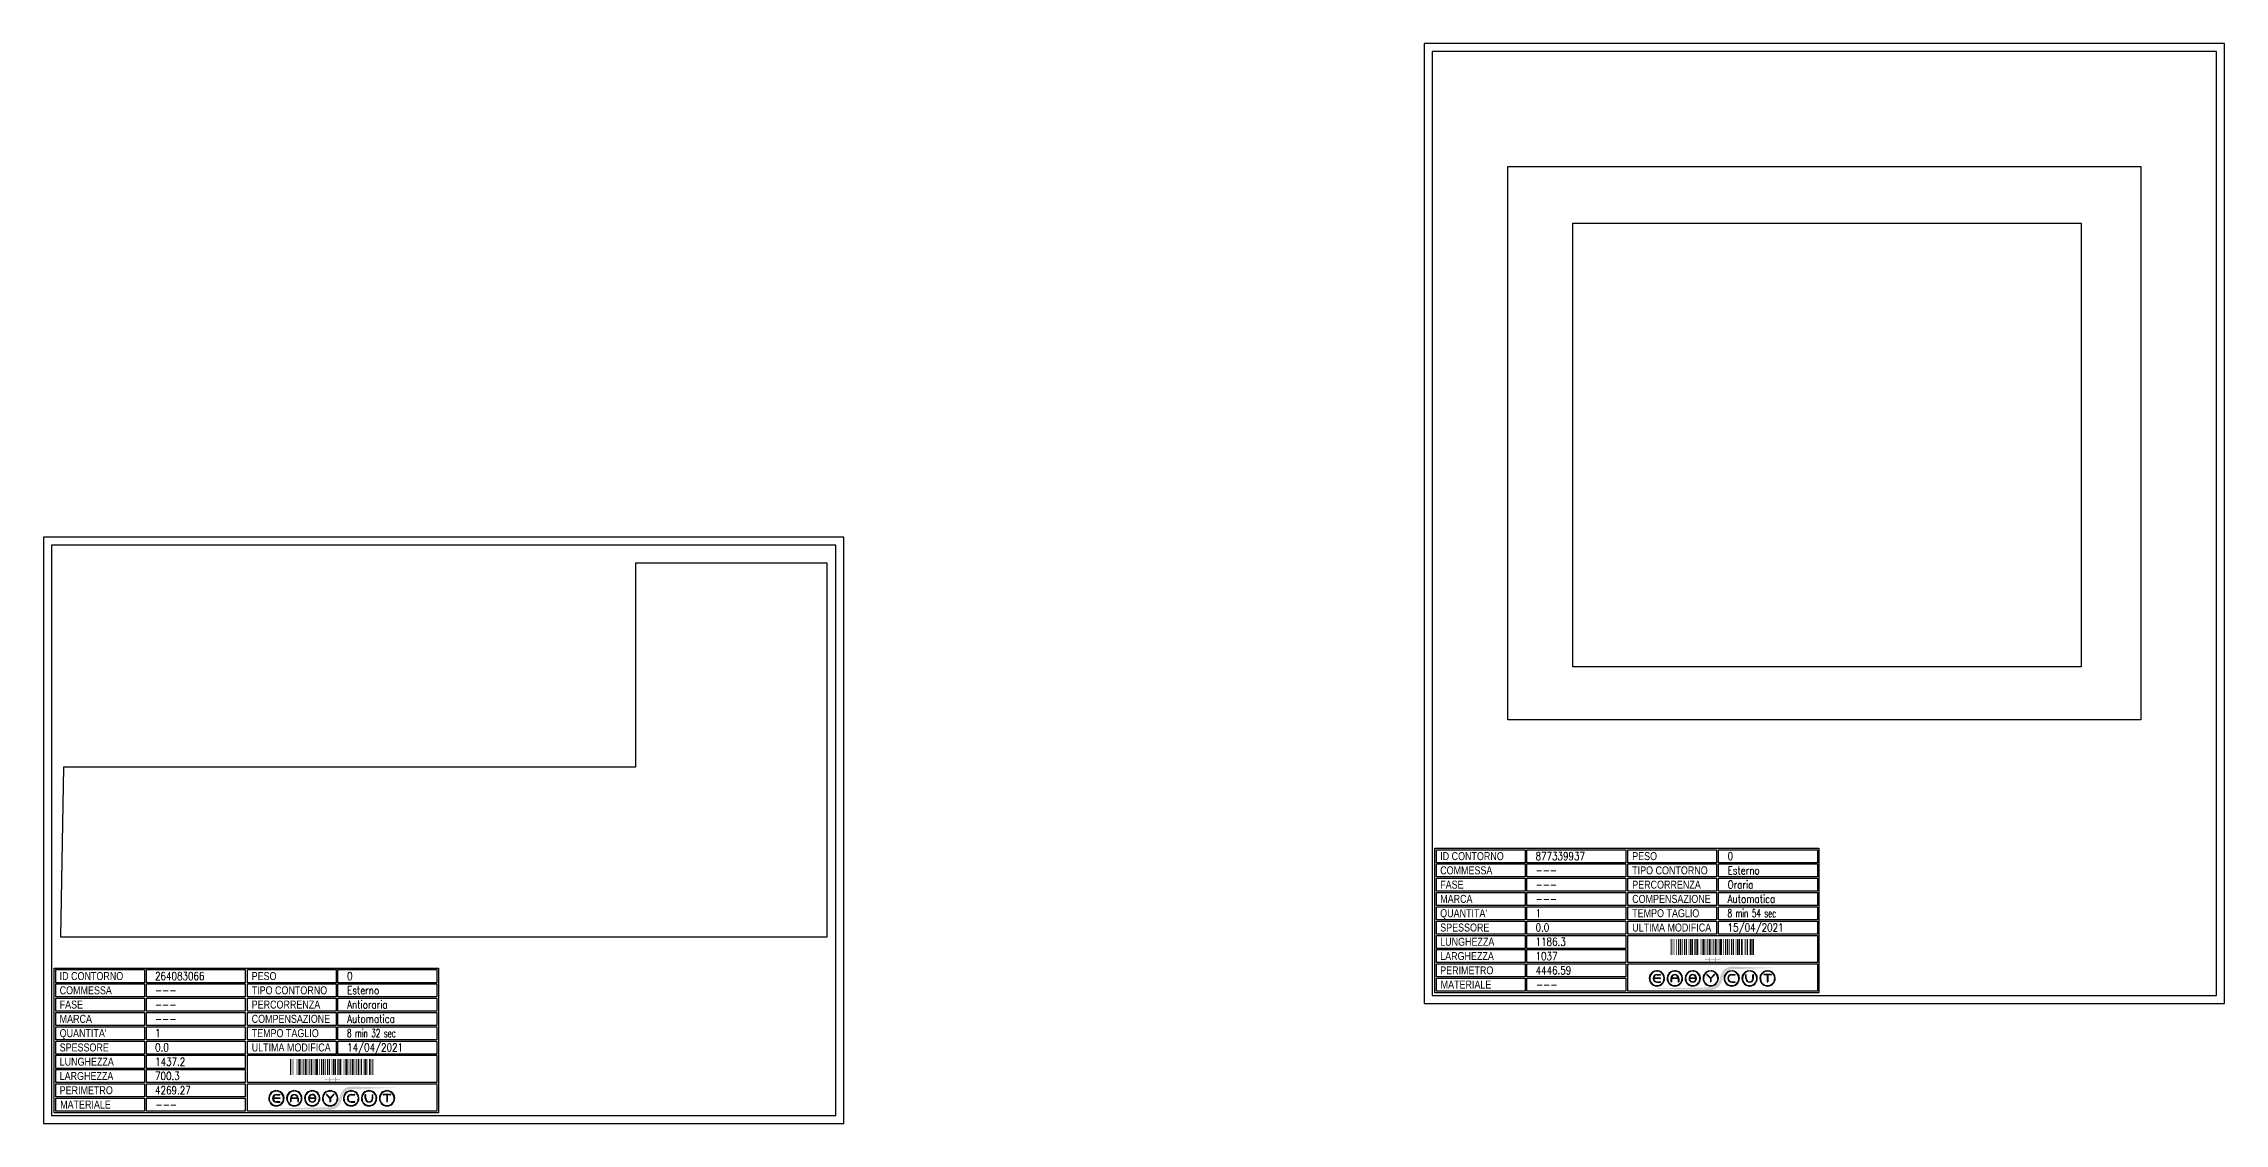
# Model space of a CAD drawing. Header units: millimetres. Extents: x -16874 to 48937, y 0 to 27575.
# Drawn here: x 26907 to 30995, y 2762 to 4786 of the extents above; entities that cross this region are included whole.
import ezdxf
from ezdxf.enums import TextEntityAlignment as Align

# ---------------------------------------------------------------- set-up
doc = ezdxf.new("R2010")
doc.units = ezdxf.units.MM
doc.styles.add('EasyCutStyle', font='romans.shx', dxfattribs={"width": 0.8})
doc.styles.add('EasyCutStyle1', font='arial.ttf', dxfattribs={"width": 0.8})
doc.styles.get("Standard").update_dxf_attribs({"font": 'arial.ttf'})

# ---------------------------------------------------------------- blocks, each defined once
blk = doc.blocks.new('*U25')
at = {"color": 5}
blk.add_lwpolyline([(0, 0), (1500, 0), (1500, 1099), (0, 1099)], close=True, dxfattribs=at)
at = {"color": 7}
blk.add_lwpolyline([(15, 15), (1485, 15), (1485, 1084), (15, 1084)], close=True, dxfattribs=at)
at = {"color": 253}
blk.add_lwpolyline([(20, 291), (740, 291), (740, 20), (20, 20)], close=True, dxfattribs=at)
at = {"color": 2}
for points in [[(23, 288.1), (189.3, 288.1), (189.3, 263.7), (23, 263.7)], [(23, 288.1), (189.3, 288.1), (189.3, 263.7), (23, 263.7)], [(381.9, 288.1), (548.3, 288.1), (548.3, 263.7), (381.9, 263.7)], [(23, 261.4), (189.3, 261.4), (189.3, 237), (23, 237)], [(381.9, 261.4), (548.3, 261.4), (548.3, 237), (381.9, 237)], [(23, 234.6), (189.3, 234.6), (189.3, 210.2), (23, 210.2)], [(23, 207.9), (189.3, 207.9), (189.3, 183.4), (23, 183.4)], [(381.9, 234.6), (548.3, 234.6), (548.3, 210.2), (381.9, 210.2)], [(381.9, 207.9), (548.3, 207.9), (548.3, 183.4), (381.9, 183.4)], [(23, 181.1), (189.3, 181.1), (189.3, 156.7), (23, 156.7)], [(381.9, 181.1), (548.3, 181.1), (548.3, 156.7), (381.9, 156.7)], [(23, 154.3), (189.3, 154.3), (189.3, 129.9), (23, 129.9)], [(23, 127.6), (189.3, 127.6), (189.3, 103.1), (23, 103.1)], [(381.9, 154.3), (548.3, 154.3), (548.3, 129.9), (381.9, 129.9)], [(23, 100.8), (189.3, 100.8), (189.3, 76.4), (23, 76.4)], [(23, 74), (189.3, 74), (189.3, 49.6), (23, 49.6)], [(23, 47.3), (189.3, 47.3), (189.3, 22.9), (23, 22.9)]]:
    blk.add_lwpolyline(points, close=True, dxfattribs=at)
at = {"color": 1}
for points in [[(192.7, 288.1), (378.1, 288.1), (378.1, 263.7), (192.7, 263.7)], [(551.6, 288.1), (737, 288.1), (737, 263.7), (551.6, 263.7)], [(192.7, 261.4), (378.1, 261.4), (378.1, 237), (192.7, 237)], [(551.6, 261.4), (737, 261.4), (737, 237), (551.6, 237)], [(192.7, 234.6), (378.1, 234.6), (378.1, 210.2), (192.7, 210.2)], [(192.7, 207.9), (378.1, 207.9), (378.1, 183.4), (192.7, 183.4)], [(551.6, 234.6), (737, 234.6), (737, 210.2), (551.6, 210.2)], [(551.6, 207.9), (737, 207.9), (737, 183.4), (551.6, 183.4)], [(192.7, 181.1), (378.1, 181.1), (378.1, 156.7), (192.7, 156.7)], [(551.6, 181.1), (737, 181.1), (737, 156.7), (551.6, 156.7)], [(192.7, 154.3), (378.1, 154.3), (378.1, 129.9), (192.7, 129.9)], [(192.7, 127.6), (378.1, 127.6), (378.1, 103.1), (192.7, 103.1)], [(381.9, 127.6), (737, 127.6), (737, 76.4), (381.9, 76.4)], [(551.6, 154.3), (737, 154.3), (737, 129.9), (551.6, 129.9)], [(192.7, 100.8), (378.1, 100.8), (378.1, 76.4), (192.7, 76.4)], [(192.7, 74), (378.1, 74), (378.1, 49.6), (192.7, 49.6)], [(192.7, 47.3), (378.1, 47.3), (378.1, 22.9), (192.7, 22.9)], [(381.9, 74), (737, 74), (737, 22.9), (381.9, 22.9)]]:
    blk.add_lwpolyline(points, close=True, dxfattribs=at)
at = {"color": 161, "style": 'EasyCutStyle1', "width": 0.8}
for s, p in [('COMMESSA', (30.1, 241.9)), ('ID CONTORNO', (30.1, 268.6)), ('TIPO CONTORNO', (390, 241.9)), ('PESO', (390, 268.6)), ('FASE', (30.1, 215.1)), ('PERCORRENZA', (390, 215.1)), ("QUANTITA'", (30.1, 161.6)), ('MARCA', (30.1, 188.4)), ('TEMPO TAGLIO', (390, 161.6)), ('COMPENSAZIONE', (390, 188.4)), ('SPESSORE', (30.1, 134.8)), ('LUNGHEZZA', (30.1, 108.1)), ('ULTIMA MODIFICA', (390, 134.8)), ('LARGHEZZA', (30.1, 81.3)), ('PERIMETRO', (30.1, 54.5)), ('MATERIALE', (31, 27.8))]:
    blk.add_text(s, height=15, dxfattribs=at).set_placement(p)
at = {"style": 'EasyCutStyle'}
for tag, p, width in [('ORDERSHAPE', (208.9, 241.9), 0.8), ('IDSHAPE', (208.9, 268.6), 0.8), ('TYPESHAPE', (568.8, 241.9), 0.8), ('WEIGTHSHAPE', (568.8, 268.6), 0.8), ('PHASESHAPE', (208.9, 215.1), 0.8), ('JOUSHAPE', (568.8, 215.1), 0.8), ('QTASHAPE', (208.9, 161.6), 0.8), ('MKSHAPE', (208.9, 188.4), 0.8), ('TIMECUTSHAPE', (568.8, 161.6), 0.65), ('COMPSHAPE', (568.8, 188.4), 0.8), ('TKSHAPE', (208.9, 134.8), 0.8), ('LENGTHSHAPE', (208.9, 108.1), 0.8), ('LASTMODIFYSHAPE', (568.8, 134.8), 0.8), ('HEIGHTSHAPE', (208.9, 81.3), 0.8), ('PERIMETERSHAPE', (208.9, 54.5), 0.8), ('MATSHAPE', (209.8, 27.8), 0.8)]:
    blk.add_attdef(tag, p, '', height=15, dxfattribs=dict(at, width=width))
blk = doc.blocks.new('Logo')
h = blk.add_hatch(color=256)
h.set_gradient(color1=(255, 0, 0), color2=(255, 255, 0), tint=1)
h.paths.add_polyline_path([(20.5, 4.4, -0.339454), (37.1, 17.2), (118.6, 19.6), (37.1, 22, 0.339454), (15.8, 5.7), (13.2, -4.2, -0.339454), (-3.4, -16.9), (-118.2, -19.3), (-3.4, -21.7, 0.339454), (17.8, -5.4)])
for color, points in [(140, [(-115.9, -5.7, -1), (-116.7, -6.1, -0.520567), (-104.9, 14.3, -1), (-104.9, 13.5, 0.520567)]), (256, [(-97.3, 0.4), (-110, 0.4, -0.394366), (-103.7, 6.3), (-97.3, 6.3, 1), (-97.3, 7.2), (-103.7, 7.2, 1), (-103.7, -7.2), (-97.3, -7.2, 1), (-97.3, -6.3), (-103.7, -6.3, -0.394366), (-110, -0.4), (-97.3, -0.4, 1)]), (140, [(-91.4, -5.7, 1), (-90.6, -6.1, 0.520567), (-102.4, 14.3, 0.916853), (-102.6, 13.5, 0.043377), (-102.5, 13.5, -0.520567)]), (140, [(-82.3, -5.7, -1), (-83.1, -6.1, -0.520567), (-71.3, 14.3, -1), (-71.3, 13.5, 0.520567)]), (140, [(-57.8, -5.7, 1), (-57, -6.1, 0.520567), (-68.8, 14.3, 1), (-68.9, 13.5, -0.520567)]), (140, [(-48.7, -5.7, -1), (-49.5, -6.1, -0.520567), (-37.7, 14.3, -1), (-37.7, 13.5, 0.520567)]), (256, [(-31.2, -0.4, -0.486114), (-30.3, -1.5, -0.776377), (-42.6, -1.6, 1), (-43.4, -1.9, 0.776377), (-29.5, -1.7, 0.486114), (-31.2, 0.4), (-41.8, 0.4, -0.486114), (-42.6, 1.5, -0.776377), (-30.4, 1.6, 1), (-29.5, 1.9, 0.776377), (-43.5, 1.7, 0.486114), (-41.8, -0.4)]), (140, [(-24.2, -5.7, 1), (-23.4, -6.1, 0.520567), (-35.2, 14.3, 1), (-35.3, 13.5, -0.520567)]), (140, [(-15.1, -5.7, -1), (-15.9, -6.1, -0.520567), (-4.1, 14.3, -1), (-4.1, 13.5, 0.520567)]), (256, [(-9.3, 7.1, 1), (-10, 6.5), (-3.3, -0.2), (-3.3, -6.3, 1), (-2.4, -6.3), (-2.4, -0.2), (4.2, 6.5, 1), (3.6, 7.1), (-2.9, 0.6)]), (140, [(9.4, -5.7, 1), (10.2, -6.1, 0.520567), (-1.6, 14.3, 1), (-1.7, 13.5, -0.520567)]), (140, [(24.2, -5.7, -1), (23.4, -6.1, -0.520567), (35.2, 14.3, -1), (35.3, 13.5, 0.520567)]), (256, [(36.5, -7.2), (42.8, -7.2, 1), (42.8, -6.3), (36.5, -6.3, -1), (36.5, 6.3), (42.8, 6.3, 1), (42.8, 7.2), (36.5, 7.2, 1)]), (140, [(48.7, -5.7, 1), (49.5, -6.1, 0.520567), (37.7, 14.3, 1), (37.7, 13.5, -0.520567)]), (140, [(57.8, -5.7, -1), (57, -6.1, -0.520567), (68.8, 14.3, -1), (68.9, 13.5, 0.520567)]), (256, [(63.7, 0), (63.7, 6.3, 1), (62.9, 6.3), (62.9, 0, 1), (77.3, 0), (77.3, 6.3, 1), (76.4, 6.3), (76.4, 0, -1)]), (140, [(82.3, -5.7, 1), (83.1, -6.1, 0.520567), (71.3, 14.3, 1), (71.3, 13.5, -0.520567)]), (140, [(91.4, -5.7, -1), (90.6, -6.1, -0.520567), (102.4, 14.3, -1), (102.5, 13.5, 0.520567)]), (256, [(96.9, 7.2, 1), (96.9, 6.3), (103.2, 6.3), (103.2, -6.3, 1), (104.1, -6.3), (104.1, 6.3), (110.4, 6.3, 1), (110.4, 7.2)]), (140, [(115.9, -5.7, 1), (116.7, -6.1, 0.520567), (104.9, 14.3, 1), (104.9, 13.5, -0.520567)]), (140, [(-91.9, -8.3, 1), (-92.6, -7.8, -0.520567), (-114.8, -7.8, 1), (-115.5, -8.3, 0.520567)]), (140, [(-58.3, -8.3, 1), (-59, -7.8, -0.520567), (-81.2, -7.8, 1), (-81.9, -8.3, 0.520567)]), (140, [(-24.7, -8.3, 1), (-25.4, -7.8, -0.520567), (-47.6, -7.8, 1), (-48.3, -8.3, 0.520567)]), (140, [(8.9, -8.3, 1), (8.2, -7.8, -0.520567), (-14, -7.8, 1), (-14.7, -8.3, 0.520567)]), (140, [(48.3, -8.3, 1), (47.6, -7.8, -0.520567), (25.4, -7.8, 1), (24.7, -8.3, 0.520567)]), (140, [(81.9, -8.3, 1), (81.2, -7.8, -0.520567), (59, -7.8, 1), (58.3, -8.3, 0.520567)]), (140, [(115.5, -8.3, 1), (114.8, -7.8, -0.520567), (92.6, -7.8, 1), (91.9, -8.3, 0.520567)])]:
    blk.add_hatch(color=color).paths.add_polyline_path(points)
h = blk.add_hatch(color=256)
h.paths.add_polyline_path([(-63.7, -0.4), (-63.7, -6.3, 1), (-62.9, -6.3), (-62.9, 0, 1), (-77.3, 0), (-77.3, -6.3, 1), (-76.4, -6.3), (-76.4, -0.4)])
h.paths.add_polyline_path([(-76.4, 0.4, -0.933992), (-63.8, 0.4)], flags=16)
for p, q in [((-97.3, 0.4), (-110, 0.4)), ((-103.7, 7.2), (-97.3, 7.2)), ((-103.7, 6.3), (-97.3, 6.3)), ((-77.3, 0), (-77.3, -6.3)), ((-63.8, 0.4), (-76.4, 0.4)), ((-62.9, 0), (-62.9, -6.3)), ((-31.2, 0.4), (-41.8, 0.4)), ((-3.3, -0.2), (-10, 6.5)), ((-2.9, 0.6), (-9.3, 7.1)), ((-2.9, 0.6), (3.6, 7.1)), ((-2.4, -0.2), (4.2, 6.5)), ((36.5, 7.2), (42.8, 7.2)), ((36.5, 6.3), (42.8, 6.3)), ((62.9, 0), (62.9, 6.3)), ((63.7, 0), (63.7, 6.3)), ((76.4, 0), (76.4, 6.3)), ((77.3, 0), (77.3, 6.3)), ((110.4, 7.2), (96.9, 7.2)), ((103.2, 6.3), (96.9, 6.3)), ((103.2, 6.3), (103.2, -6.3)), ((104.1, 6.3), (104.1, -6.3)), ((110.4, 6.3), (104.1, 6.3)), ((-97.3, -0.4), (-110, -0.4)), ((-103.7, -6.3), (-97.3, -6.3)), ((-103.7, -7.2), (-97.3, -7.2)), ((-76.4, -0.4), (-76.4, -6.3)), ((-63.7, -0.4), (-76.4, -0.4)), ((-63.7, -0.4), (-63.7, -6.3)), ((-31.2, -0.4), (-41.8, -0.4)), ((-3.3, -0.2), (-3.3, -6.3)), ((-2.4, -0.2), (-2.4, -6.3)), ((36.5, -6.3), (42.8, -6.3)), ((36.5, -7.2), (42.8, -7.2))]:
    blk.add_line(p, q)
at = {"color": 140}
for centre, radius, start, end in [((-103.7, 0), 14.4, 95, 205), ((-103.7, 0), 13.5, 95, 205), ((-104.9, 13.9), 0.432, 275, 95), ((-102.5, 13.9), 0.432, 85, 265), ((-103.7, 0), 13.5, 335, 85), ((-103.7, 0), 14.4, 335, 85), ((-70.1, 0), 14.4, 95, 205), ((-70.1, 0), 13.5, 95, 205), ((-71.3, 13.9), 0.432, 275, 95), ((-68.9, 13.9), 0.432, 85, 265), ((-70.1, 0), 13.5, 335, 85), ((-70.1, 0), 14.4, 335, 85), ((-36.5, 0), 14.4, 95, 205), ((-36.5, 0), 13.5, 95, 205), ((-37.7, 13.9), 0.432, 275, 95), ((-35.3, 13.9), 0.432, 85, 265), ((-36.5, 0), 13.5, 335, 85), ((-36.5, 0), 14.4, 335, 85), ((-2.9, 0), 14.4, 95, 205), ((-2.9, 0), 13.5, 95, 205), ((-4.1, 13.9), 0.432, 275, 95), ((-1.7, 13.9), 0.432, 85, 265), ((-2.9, 0), 13.5, 335, 85), ((-2.9, 0), 14.4, 335, 85), ((36.5, 0), 14.4, 95, 205), ((36.5, 0), 13.5, 95, 205), ((35.3, 13.9), 0.432, 275, 95), ((37.7, 13.9), 0.432, 85, 265), ((36.5, 0), 14.4, 335, 85), ((36.5, 0), 13.5, 335, 85), ((70.1, 0), 14.4, 95, 205), ((70.1, 0), 13.5, 95, 205), ((68.9, 13.9), 0.432, 275, 95), ((71.3, 13.9), 0.432, 85, 265), ((70.1, 0), 14.4, 335, 85), ((70.1, 0), 13.5, 335, 85), ((103.7, 0), 14.4, 95, 205), ((103.7, 0), 13.5, 95, 205), ((102.5, 13.9), 0.432, 275, 95), ((104.9, 13.9), 0.432, 85, 265), ((103.7, 0), 14.4, 335, 85), ((103.7, 0), 13.5, 335, 85), ((-116.3, -5.9), 0.432, 205, 25), ((-115.1, -8), 0.432, 35, 215), ((-103.7, 0), 14.4, 215, 325), ((-103.7, 0), 13.5, 215, 325), ((-92.2, -8), 0.432, 325, 145), ((-91, -5.9), 0.432, 155, 335), ((-82.7, -5.9), 0.432, 205, 25), ((-81.5, -8), 0.432, 35, 215), ((-70.1, 0), 14.4, 215, 325), ((-70.1, 0), 13.5, 215, 325), ((-58.6, -8), 0.432, 325, 145), ((-57.4, -5.9), 0.432, 155, 335), ((-49.1, -5.9), 0.432, 205, 25), ((-47.9, -8), 0.432, 35, 215), ((-36.5, 0), 14.4, 215, 325), ((-36.5, 0), 13.5, 215, 325), ((-25, -8), 0.432, 325, 145), ((-23.8, -5.9), 0.432, 155, 335), ((-15.5, -5.9), 0.432, 205, 25), ((-14.3, -8), 0.432, 35, 215), ((-2.9, 0), 14.4, 215, 325), ((-2.9, 0), 13.5, 215, 325), ((8.6, -8), 0.432, 325, 145), ((9.8, -5.9), 0.432, 155, 335), ((23.8, -5.9), 0.432, 205, 25), ((25, -8), 0.432, 35, 215), ((36.5, 0), 14.4, 215, 325), ((36.5, 0), 13.5, 215, 325), ((47.9, -8), 0.432, 325, 145), ((49.1, -5.9), 0.432, 155, 335), ((57.4, -5.9), 0.432, 205, 25), ((58.6, -8), 0.432, 35, 215), ((70.1, 0), 14.4, 215, 325), ((70.1, 0), 13.5, 215, 325), ((81.5, -8), 0.432, 325, 145), ((82.7, -5.9), 0.432, 155, 335), ((91, -5.9), 0.432, 205, 25), ((92.2, -8), 0.432, 35, 215), ((103.7, 0), 14.4, 215, 325), ((103.7, 0), 13.5, 215, 325), ((115.1, -8), 0.432, 325, 145), ((116.3, -5.9), 0.432, 155, 335)]:
    blk.add_arc(centre, radius, start, end, dxfattribs=at)
for centre, radius, start, end in [((-103.7, 0), 7.2, 90, 270), ((-103.7, 0), 6.34, 90, 176.0904), ((-97.3, 6.8), 0.432, 270, 90), ((-97.3, 0), 0.432, 270, 90), ((-70.1, 0), 7.2, 0, 180), ((-70.1, 0), 6.34, 3.9096, 176.0904), ((-36.5, 0), 7.2, 15, 166.2998), ((-41.8, 1.3), 1.73, 166.2998, 270), ((-41.8, 1.3), 0.864, 166.2998, 270), ((-36.5, 0), 6.34, 15, 166.2998), ((-31.2, -1.3), 1.73, 346.2998, 90), ((-29.9, 1.8), 0.432, 195, 15), ((-9.6, 6.8), 0.432, 45, 225), ((3.9, 6.8), 0.432, 315, 135), ((36.5, 0), 7.2, 90, 270), ((36.5, 0), 6.34, 90, 270), ((42.8, 6.8), 0.432, 270, 90), ((63.3, 6.3), 0.432, 0, 180), ((70.1, 0), 7.2, 180, 0), ((70.1, 0), 6.34, 180, 0), ((76.8, 6.3), 0.432, 0, 180), ((96.9, 6.8), 0.432, 90, 270), ((110.4, 6.8), 0.432, 270, 90), ((-103.7, 0), 6.34, 183.9096, 270), ((-97.3, -6.8), 0.432, 270, 90), ((-76.8, -6.3), 0.432, 180, 0), ((-63.3, -6.3), 0.432, 180, 0), ((-43, -1.8), 0.432, 15, 195), ((-36.5, 0), 7.2, 195, 346.2998), ((-36.5, 0), 6.34, 195, 346.2998), ((-31.2, -1.3), 0.864, 346.2998, 90), ((-2.9, -6.3), 0.432, 180, 0), ((42.8, -6.8), 0.432, 270, 90), ((103.7, -6.3), 0.432, 180, 0)]:
    blk.add_arc(centre, radius, start, end)
blk = doc.blocks.new('BARCODE128_264083066', base_point=(27447.1, 2840))
at = {"linetype": 'Continuous'}
for points, const_width in [([(27448.1, 2840), (27448.1, 2870)], 2), ([(27450.6, 2840), (27450.6, 2870)], 1), ([(27453.6, 2840), (27453.6, 2870)], 1), ([(27458.6, 2840), (27458.6, 2870)], 1), ([(27462.1, 2840), (27462.1, 2870)], 2), ([(27465.6, 2840), (27465.6, 2870)], 3), ([(27469.6, 2840), (27469.6, 2870)], 1), ([(27473.1, 2840), (27473.1, 2870)], 2), ([(27476.6, 2840), (27476.6, 2870)], 3), ([(27480.6, 2840), (27480.6, 2870)], 1), ([(27484.1, 2840), (27484.1, 2870)], 2), ([(27487.6, 2840), (27487.6, 2870)], 3), ([(27491.6, 2840), (27491.6, 2870)], 1), ([(27493.6, 2840), (27493.6, 2870)], 1), ([(27497.1, 2840), (27497.1, 2870)], 4), ([(27502.6, 2840), (27502.6, 2870)], 1), ([(27506.1, 2840), (27506.1, 2870)], 2), ([(27509.6, 2840), (27509.6, 2870)], 3), ([(27513.6, 2840), (27513.6, 2870)], 1), ([(27517.1, 2840), (27517.1, 2870)], 2), ([(27520.6, 2840), (27520.6, 2870)], 3), ([(27524.6, 2840), (27524.6, 2870)], 1), ([(27528.1, 2840), (27528.1, 2870)], 2), ([(27531.6, 2840), (27531.6, 2870)], 3), ([(27535.6, 2840), (27535.6, 2870)], 1), ([(27537.6, 2840), (27537.6, 2870)], 1), ([(27541.1, 2840), (27541.1, 2870)], 4), ([(27546.6, 2840), (27546.6, 2870)], 1), ([(27550.1, 2840), (27550.1, 2870)], 2), ([(27553.6, 2840), (27553.6, 2870)], 3), ([(27557.6, 2840), (27557.6, 2870)], 1), ([(27561.1, 2840), (27561.1, 2870)], 2), ([(27564.6, 2840), (27564.6, 2870)], 3), ([(27568.6, 2840), (27568.6, 2870)], 1), ([(27572.1, 2840), (27572.1, 2870)], 2), ([(27575.6, 2840), (27575.6, 2870)], 3), ([(27580.6, 2840), (27580.6, 2870)], 3), ([(27585.6, 2840), (27585.6, 2870)], 1), ([(27588.1, 2840), (27588.1, 2870)], 2), ([(27591.1, 2840), (27591.1, 2870)], 2), ([(27596.6, 2840), (27596.6, 2870)], 3), ([(27599.6, 2840), (27599.6, 2870)], 1), ([(27602.1, 2840), (27602.1, 2870)], 2)]:
    blk.add_lwpolyline(points, dxfattribs=dict(at, const_width=const_width))
blk.add_text('---|---|---', height=6).set_placement((27526.1, 2829.5), align=Align.CENTER)
blk = doc.blocks.new('*U31')
at = {"color": 5}
blk.add_lwpolyline([(0, 0), (1500, 0), (1500, 1799), (0, 1799)], close=True, dxfattribs=at)
at = {"color": 7}
blk.add_lwpolyline([(15, 15), (1485, 15), (1485, 1784), (15, 1784)], close=True, dxfattribs=at)
at = {"color": 253}
blk.add_lwpolyline([(20, 291), (740, 291), (740, 20), (20, 20)], close=True, dxfattribs=at)
at = {"color": 2}
for points in [[(23, 288.1), (189.3, 288.1), (189.3, 263.7), (23, 263.7)], [(23, 288.1), (189.3, 288.1), (189.3, 263.7), (23, 263.7)], [(381.9, 288.1), (548.3, 288.1), (548.3, 263.7), (381.9, 263.7)], [(23, 261.4), (189.3, 261.4), (189.3, 237), (23, 237)], [(381.9, 261.4), (548.3, 261.4), (548.3, 237), (381.9, 237)], [(23, 234.6), (189.3, 234.6), (189.3, 210.2), (23, 210.2)], [(23, 207.9), (189.3, 207.9), (189.3, 183.4), (23, 183.4)], [(381.9, 234.6), (548.3, 234.6), (548.3, 210.2), (381.9, 210.2)], [(381.9, 207.9), (548.3, 207.9), (548.3, 183.4), (381.9, 183.4)], [(23, 181.1), (189.3, 181.1), (189.3, 156.7), (23, 156.7)], [(381.9, 181.1), (548.3, 181.1), (548.3, 156.7), (381.9, 156.7)], [(23, 154.3), (189.3, 154.3), (189.3, 129.9), (23, 129.9)], [(23, 127.6), (189.3, 127.6), (189.3, 103.1), (23, 103.1)], [(381.9, 154.3), (548.3, 154.3), (548.3, 129.9), (381.9, 129.9)], [(23, 100.8), (189.3, 100.8), (189.3, 76.4), (23, 76.4)], [(23, 74), (189.3, 74), (189.3, 49.6), (23, 49.6)], [(23, 47.3), (189.3, 47.3), (189.3, 22.9), (23, 22.9)]]:
    blk.add_lwpolyline(points, close=True, dxfattribs=at)
at = {"color": 1}
for points in [[(192.7, 288.1), (378.1, 288.1), (378.1, 263.7), (192.7, 263.7)], [(551.6, 288.1), (737, 288.1), (737, 263.7), (551.6, 263.7)], [(192.7, 261.4), (378.1, 261.4), (378.1, 237), (192.7, 237)], [(551.6, 261.4), (737, 261.4), (737, 237), (551.6, 237)], [(192.7, 234.6), (378.1, 234.6), (378.1, 210.2), (192.7, 210.2)], [(192.7, 207.9), (378.1, 207.9), (378.1, 183.4), (192.7, 183.4)], [(551.6, 234.6), (737, 234.6), (737, 210.2), (551.6, 210.2)], [(551.6, 207.9), (737, 207.9), (737, 183.4), (551.6, 183.4)], [(192.7, 181.1), (378.1, 181.1), (378.1, 156.7), (192.7, 156.7)], [(551.6, 181.1), (737, 181.1), (737, 156.7), (551.6, 156.7)], [(192.7, 154.3), (378.1, 154.3), (378.1, 129.9), (192.7, 129.9)], [(192.7, 127.6), (378.1, 127.6), (378.1, 103.1), (192.7, 103.1)], [(381.9, 127.6), (737, 127.6), (737, 76.4), (381.9, 76.4)], [(551.6, 154.3), (737, 154.3), (737, 129.9), (551.6, 129.9)], [(192.7, 100.8), (378.1, 100.8), (378.1, 76.4), (192.7, 76.4)], [(192.7, 74), (378.1, 74), (378.1, 49.6), (192.7, 49.6)], [(192.7, 47.3), (378.1, 47.3), (378.1, 22.9), (192.7, 22.9)], [(381.9, 74), (737, 74), (737, 22.9), (381.9, 22.9)]]:
    blk.add_lwpolyline(points, close=True, dxfattribs=at)
at = {"color": 161, "style": 'EasyCutStyle1', "width": 0.8}
for s, p in [('COMMESSA', (30.1, 241.9)), ('ID CONTORNO', (30.1, 268.6)), ('TIPO CONTORNO', (390, 241.9)), ('PESO', (390, 268.6)), ('FASE', (30.1, 215.1)), ('PERCORRENZA', (390, 215.1)), ("QUANTITA'", (30.1, 161.6)), ('MARCA', (30.1, 188.4)), ('TEMPO TAGLIO', (390, 161.6)), ('COMPENSAZIONE', (390, 188.4)), ('SPESSORE', (30.1, 134.8)), ('LUNGHEZZA', (30.1, 108.1)), ('ULTIMA MODIFICA', (390, 134.8)), ('LARGHEZZA', (30.1, 81.3)), ('PERIMETRO', (30.1, 54.5)), ('MATERIALE', (31, 27.8))]:
    blk.add_text(s, height=15, dxfattribs=at).set_placement(p)
at = {"style": 'EasyCutStyle'}
for tag, p, width in [('ORDERSHAPE', (208.9, 241.9), 0.8), ('IDSHAPE', (208.9, 268.6), 0.8), ('TYPESHAPE', (568.8, 241.9), 0.8), ('WEIGTHSHAPE', (568.8, 268.6), 0.8), ('PHASESHAPE', (208.9, 215.1), 0.8), ('JOUSHAPE', (568.8, 215.1), 0.8), ('QTASHAPE', (208.9, 161.6), 0.8), ('MKSHAPE', (208.9, 188.4), 0.8), ('TIMECUTSHAPE', (568.8, 161.6), 0.65), ('COMPSHAPE', (568.8, 188.4), 0.8), ('TKSHAPE', (208.9, 134.8), 0.8), ('LENGTHSHAPE', (208.9, 108.1), 0.8), ('LASTMODIFYSHAPE', (568.8, 134.8), 0.8), ('HEIGHTSHAPE', (208.9, 81.3), 0.8), ('PERIMETERSHAPE', (208.9, 54.5), 0.8), ('MATSHAPE', (209.8, 27.8), 0.8)]:
    blk.add_attdef(tag, p, '', height=15, dxfattribs=dict(at, width=width))
blk = doc.blocks.new('BARCODE128_877339937', base_point=(30034.7, 3064.8))
at = {"linetype": 'Continuous'}
for points, const_width in [([(30035.7, 3064.8), (30035.7, 3094.8)], 2), ([(30038.2, 3064.8), (30038.2, 3094.8)], 1), ([(30041.2, 3064.8), (30041.2, 3094.8)], 1), ([(30046.2, 3064.8), (30046.2, 3094.8)], 1), ([(30049.7, 3064.8), (30049.7, 3094.8)], 2), ([(30053.2, 3064.8), (30053.2, 3094.8)], 3), ([(30057.2, 3064.8), (30057.2, 3094.8)], 1), ([(30060.7, 3064.8), (30060.7, 3094.8)], 2), ([(30064.2, 3064.8), (30064.2, 3094.8)], 3), ([(30068.2, 3064.8), (30068.2, 3094.8)], 1), ([(30071.7, 3064.8), (30071.7, 3094.8)], 2), ([(30075.2, 3064.8), (30075.2, 3094.8)], 3), ([(30079.2, 3064.8), (30079.2, 3094.8)], 1), ([(30081.2, 3064.8), (30081.2, 3094.8)], 1), ([(30084.7, 3064.8), (30084.7, 3094.8)], 4), ([(30090.2, 3064.8), (30090.2, 3094.8)], 1), ([(30093.7, 3064.8), (30093.7, 3094.8)], 2), ([(30097.2, 3064.8), (30097.2, 3094.8)], 3), ([(30101.2, 3064.8), (30101.2, 3094.8)], 1), ([(30104.7, 3064.8), (30104.7, 3094.8)], 2), ([(30108.2, 3064.8), (30108.2, 3094.8)], 3), ([(30112.2, 3064.8), (30112.2, 3094.8)], 1), ([(30115.7, 3064.8), (30115.7, 3094.8)], 2), ([(30119.2, 3064.8), (30119.2, 3094.8)], 3), ([(30123.2, 3064.8), (30123.2, 3094.8)], 1), ([(30125.2, 3064.8), (30125.2, 3094.8)], 1), ([(30128.7, 3064.8), (30128.7, 3094.8)], 4), ([(30134.2, 3064.8), (30134.2, 3094.8)], 1), ([(30137.7, 3064.8), (30137.7, 3094.8)], 2), ([(30141.2, 3064.8), (30141.2, 3094.8)], 3), ([(30145.2, 3064.8), (30145.2, 3094.8)], 1), ([(30148.7, 3064.8), (30148.7, 3094.8)], 2), ([(30152.2, 3064.8), (30152.2, 3094.8)], 3), ([(30156.2, 3064.8), (30156.2, 3094.8)], 1), ([(30159.7, 3064.8), (30159.7, 3094.8)], 2), ([(30163.2, 3064.8), (30163.2, 3094.8)], 3), ([(30168.2, 3064.8), (30168.2, 3094.8)], 3), ([(30173.2, 3064.8), (30173.2, 3094.8)], 1), ([(30175.7, 3064.8), (30175.7, 3094.8)], 2), ([(30178.7, 3064.8), (30178.7, 3094.8)], 2), ([(30184.2, 3064.8), (30184.2, 3094.8)], 3), ([(30187.2, 3064.8), (30187.2, 3094.8)], 1), ([(30189.7, 3064.8), (30189.7, 3094.8)], 2)]:
    blk.add_lwpolyline(points, dxfattribs=dict(at, const_width=const_width))
blk.add_text('---|---|---', height=6).set_placement((30113.7, 3054.3), align=Align.CENTER)

msp = doc.modelspace()

# ---------------------------------------------------------------- linework, layer by layer
at = {"color": 1}
msp.add_lwpolyline([(29651.5, 4555.1), (30837.8, 4555.1), (30837.8, 3518.1), (29651.5, 3518.1)], close=True, dxfattribs=at)
at = {"color": 3}
msp.add_lwpolyline([(29773.5, 4449.1), (30726.3, 4449.1), (30726.3, 3617.3), (29773.5, 3617.3)], close=True, dxfattribs=at)
at = {"color": 2}
msp.add_lwpolyline([(26938.5, 3111.6), (28375.7, 3111.6), (28375.7, 3811.9), (28016.4, 3811.9), (28016.4, 3429.4), (26944.4, 3429.4)], close=True, dxfattribs=at)

# ---------------------------------------------------------------- block references
for name, p, values in [('*U31', (29494.7, 2986.6), {'IDSHAPE': '877339937', 'ORDERSHAPE': '---', 'PHASESHAPE': '---', 'MKSHAPE': '---', 'TKSHAPE': '0.0', 'LENGTHSHAPE': '1186.3', 'HEIGHTSHAPE': '1037', 'MATSHAPE': '---', 'LASTMODIFYSHAPE': '15/04/2021', 'PERIMETERSHAPE': '4446.59', 'WEIGTHSHAPE': '0', 'TYPESHAPE': 'Esterno', 'JOUSHAPE': 'Oraria', 'COMPSHAPE': 'Automatica', 'TIMECUTSHAPE': '8 min 54 sec', 'QTASHAPE': '1'}), ('*U25', (26907.1, 2761.8), {'IDSHAPE': '264083066', 'ORDERSHAPE': '---', 'PHASESHAPE': '---', 'MKSHAPE': '---', 'TKSHAPE': '0.0', 'LENGTHSHAPE': '1437.2', 'HEIGHTSHAPE': '700.3', 'MATSHAPE': '---', 'LASTMODIFYSHAPE': '14/04/2021', 'PERIMETERSHAPE': '4269.27', 'WEIGTHSHAPE': '0', 'TYPESHAPE': 'Esterno', 'JOUSHAPE': 'Antioraria', 'COMPSHAPE': 'Automatica', 'TIMECUTSHAPE': '8 min 32 sec', 'QTASHAPE': '1'})]:
    msp.add_blockref(name, p).add_auto_attribs(values)
for name, p in [('BARCODE128_877339937', (29956.7, 3077.1)), ('Logo', (30034.7, 3033.6)), ('BARCODE128_264083066', (27369.1, 2852.3)), ('Logo', (27447.1, 2808.8))]:
    msp.add_blockref(name, p)

doc.saveas('drawing.dxf')
